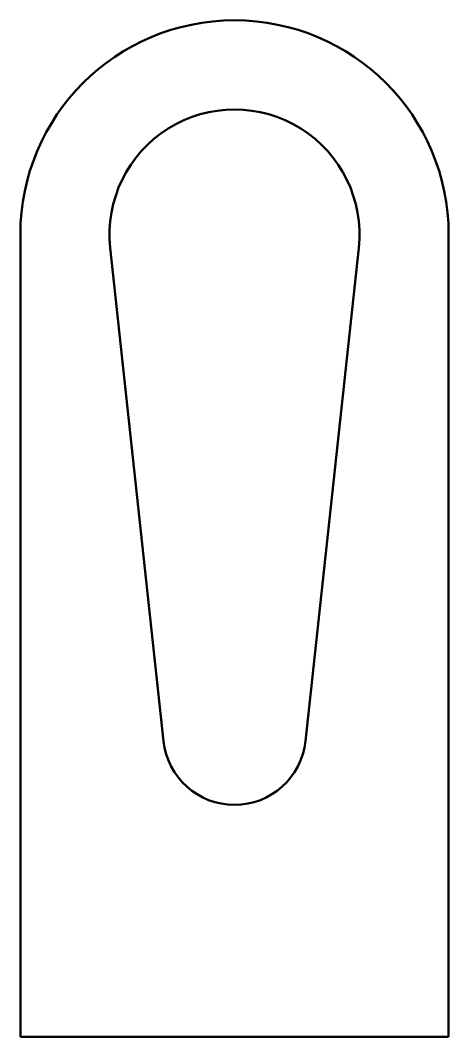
# Model space of a CAD drawing. Header units: millimetres. Extents: x 99 to 111, y 134.2 to 162.8.
import ezdxf

# ---------------------------------------------------------------- set-up
doc = ezdxf.new("R2010")
doc.units = ezdxf.units.MM
doc.layers.add('Visible (ISO)', color=7, linetype='Continuous', lineweight=50)

msp = doc.modelspace()

# ---------------------------------------------------------------- linework, layer by layer
at = {"layer": 'Visible (ISO)'}
for p, q in [((99, 134.25), (99, 156.75)), ((111, 134.25), (111, 156.75)), ((103.012, 142.536), (101.52, 156.375)), ((108.48, 156.375), (106.988, 142.536)), ((99, 134.25), (111, 134.25))]:
    msp.add_line(p, q, dxfattribs=at)
for centre, radius, start, end in [((105, 156.75), 6, 0, 180), ((105, 156.75), 3.5, 353.8494, 186.1506), ((105, 142.75), 2, 186.1506, 353.8494)]:
    msp.add_arc(centre, radius, start, end, dxfattribs=at)

doc.saveas('drawing.dxf')
